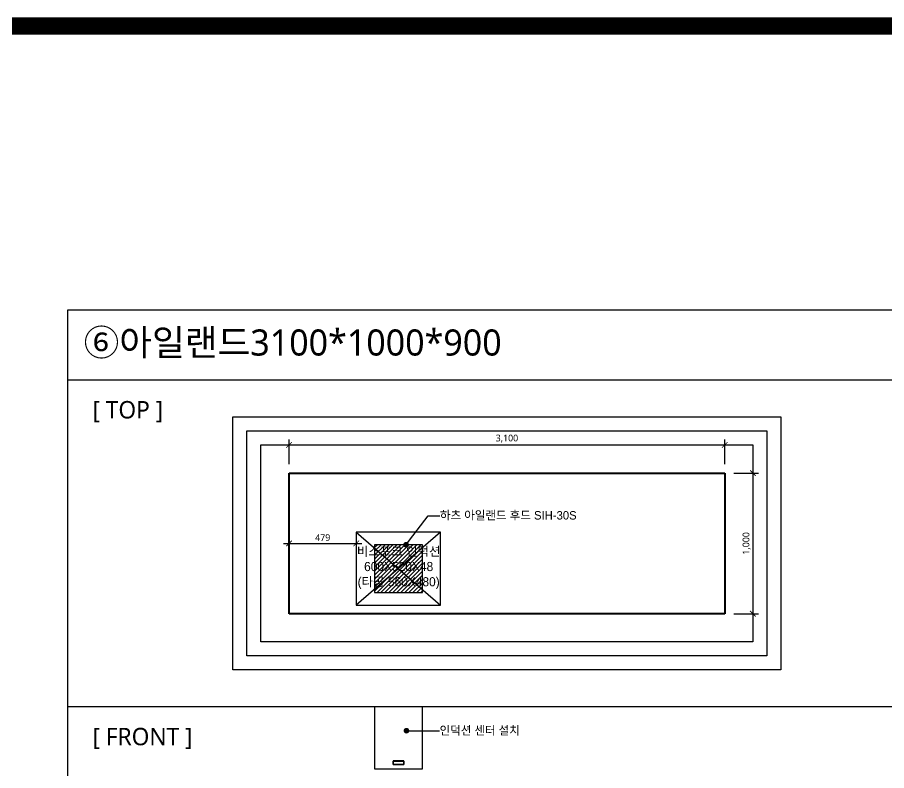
# Model space of a CAD drawing. Header units: millimetres. Extents: x 512 to 764439, y -71 to 559481.
# Drawn here: x 552530 to 558714, y 220493 to 225850 of the extents above; entities that cross this region are included whole.
import ezdxf
from ezdxf import colors
from ezdxf.entities.mleader import LeaderData, LeaderLine
from ezdxf.math import Vec2, Vec3

# ---------------------------------------------------------------- set-up
doc = ezdxf.new("R2010")
doc.units = ezdxf.units.MM
doc.header["$LTSCALE"] = 50
doc.layers.add('#Fur', color=6, linetype='Continuous', lineweight=40)
for name, color, linetype in [('#가전가구', 252, 'Continuous'), ('.', 8, 'Continuous'), ('_R_F_WIN', 4, 'Continuous')]:
    doc.layers.add(name, color=color, linetype=linetype)
doc.styles.add('맑은 고딕', font='malgun.ttf')
doc.styles.add('맑은고딕', font='malgun.ttf')
doc.styles.add('프리텐다드', font='')
doc.styles.get('프리텐다드').set_extended_font_data('Pretendard Variable')
doc.dimstyles.new('DIM-120', dxfattribs={"dimscale": 120, "dimtxt": 0.6, "dimasz": 0.8, "dimexe": 0.8, "dimexo": 0.8, "dimgap": 0.2, "dimtad": 1, "dimdec": 0, "dimlunit": 6, "dimtxsty": '맑은고딕', "dimblk": 'ARCHTICK', "dimcen": 1, "dimdle": 0.8, "dimclrd": 5, "dimclre": 5, "dimclrt": 4, "dimadec": 0, "dimazin": 0, "dimtfac": 1, "dimtdec": 0, "dimtix": 1, "dimtmove": 2, "dimatfit": 3, "dimldrblk": 'ARCHTICK', "dimfxl": 1, "dimtolj": 1, "dimtzin": 0, "dimarcsym": 0})

# ---------------------------------------------------------------- blocks, each defined once
blk = doc.blocks.new('_Dot')
at = {"color": 0, "linetype": 'ByBlock', "lineweight": -2}
blk.add_line((-0.5, 0), (-1, 0), dxfattribs=at)
at = {"color": 0, "linetype": 'ByBlock', "const_width": 0.5}
blk.add_lwpolyline([(-0.25, 0, 1), (0.25, 0, 1)], format="xyb", close=True, dxfattribs=at)
blk = doc.blocks.new('_ArchTick')
at = {"color": 0, "linetype": 'ByBlock', "const_width": 0.15}
blk.add_lwpolyline([(-0.5, -0.5), (0.5, 0.5)], dxfattribs=at)
blk = doc.blocks.new('*D320')
at = {"color": 5, "lineweight": -2, "transparency": 16777216}
for p, q in [((554462.8, 222672.9), (554462.8, 222848.9)), ((557562.8, 222672.9), (557562.8, 222848.9)), ((554422.8, 222808.9), (557602.8, 222808.9))]:
    blk.add_line(p, q, dxfattribs=at)
at = {"layer": 'Defpoints', "color": 0, "transparency": 16777216}
for p in [(557562.8, 222808.9), (554462.8, 222608.9), (557562.8, 222608.9)]:
    blk.add_point(p, dxfattribs=at)
at = {"color": 5, "lineweight": -2, "transparency": 16777216, "xscale": 40, "yscale": 40, "zscale": 40, "rotation": 180}
blk.add_blockref('_ArchTick', (554462.8, 222808.9), dxfattribs=at)
at = {"color": 5, "lineweight": -2, "transparency": 16777216, "xscale": 40, "yscale": 40, "zscale": 40}
blk.add_blockref('_ArchTick', (557562.8, 222808.9), dxfattribs=at)
at = {"color": 4, "transparency": 16777216, "insert": (556012.8, 222853.9), "char_height": 48, "attachment_point": 5, "style": '맑은고딕'}
blk.add_mtext('\\A1;3,100', dxfattribs=at)
blk = doc.blocks.new('*D321')
at = {"color": 5, "lineweight": -2, "transparency": 16777216}
for p, q in [((557762.8, 222648.9), (557762.8, 221568.9)), ((557626.8, 222608.9), (557802.8, 222608.9)), ((557626.8, 221608.9), (557802.8, 221608.9))]:
    blk.add_line(p, q, dxfattribs=at)
at = {"layer": 'Defpoints', "color": 0, "transparency": 16777216}
for p in [(557562.8, 222608.9), (557562.8, 221608.9), (557762.8, 221608.9)]:
    blk.add_point(p, dxfattribs=at)
at = {"color": 5, "lineweight": -2, "transparency": 16777216, "xscale": 40, "yscale": 40, "zscale": 40}
for p, rotation in [((557762.8, 222608.9), 90), ((557762.8, 221608.9), 270)]:
    blk.add_blockref('_ArchTick', p, dxfattribs=dict(at, rotation=rotation))
at = {"color": 4, "transparency": 16777216, "insert": (557717.8, 222108.9), "char_height": 48, "attachment_point": 5, "rotation": 90, "style": '맑은고딕'}
blk.add_mtext('\\A1;1,000', dxfattribs=at)
blk = doc.blocks.new('*D322')
at = {"color": 5, "lineweight": -2, "transparency": 16777216}
for p, q in [((554462.8, 222172.9), (554462.8, 222148.9)), ((554941.4, 222172.9), (554941.4, 222148.9)), ((554422.8, 222108.9), (554981.4, 222108.9))]:
    blk.add_line(p, q, dxfattribs=at)
at = {"layer": 'Defpoints', "color": 0, "transparency": 16777216}
for p in [(554462.8, 222108.9), (554941.4, 222108.9), (554941.4, 222108.9)]:
    blk.add_point(p, dxfattribs=at)
at = {"color": 5, "lineweight": -2, "transparency": 16777216, "xscale": 40, "yscale": 40, "zscale": 40, "rotation": 180}
blk.add_blockref('_ArchTick', (554462.8, 222108.9), dxfattribs=at)
at = {"color": 5, "lineweight": -2, "transparency": 16777216, "xscale": 40, "yscale": 40, "zscale": 40}
blk.add_blockref('_ArchTick', (554941.4, 222108.9), dxfattribs=at)
at = {"color": 4, "transparency": 16777216, "insert": (554702.1, 222149.7), "char_height": 48, "attachment_point": 5, "style": '맑은고딕'}
blk.add_mtext('\\A1;479', dxfattribs=at)

msp = doc.modelspace()

# ---------------------------------------------------------------- hatches: boundary and pattern name
at = {"true_color": 0xd19cc7, "transparency": 33554559}
h = msp.add_hatch(dxfattribs=at)
h.set_pattern_fill('_USER', color=9, scale=20, angle=45, pattern_type=0)
h.set_pattern_definition([(45, (445734.794, 227324.167), (-14.1421356, 14.1421356), [])])
h.paths.add_polyline_path([(555071.42297973, 221758.91251809), (555411.42297973, 221758.91251809), (555411.42297973, 222098.91251809), (555071.42297973, 222098.91251809)])

# ---------------------------------------------------------------- linework, layer by layer
at = {"layer": '#Fur', "ltscale": 2}
for p, q in [((554462.75631306, 222608.91251809), (557562.75631306, 222608.91251809)), ((554462.75631306, 221608.91251809), (554462.75631306, 222608.91251809)), ((557562.75631306, 222608.91251809), (557562.75631306, 221608.91251809)), ((557562.75631306, 221608.91251809), (554462.75631306, 221608.91251809))]:
    msp.add_line(p, q, dxfattribs=at)
at = {"layer": '#가전가구', "color": 4, "ltscale": 2}
msp.add_lwpolyline([(555071.42297973, 220948.90932549), (555071.42297973, 220504.83585853), (555411.42297973, 220504.83585853), (555411.42297973, 220948.90932549)], dxfattribs=at)
for points in [[(555206.42297973, 220536.83585853), (555276.42297973, 220536.83585853, 0.4142135624), (555281.42297973, 220541.83585853), (555281.42297973, 220556.83585853, 0.4142135624), (555276.42297973, 220561.83585853), (555206.42297973, 220561.83585853, 0.4142135624), (555201.42297973, 220556.83585853), (555201.42297973, 220541.83585853, 0.4142135624)], [(555206.42297973, 220539.83585853), (555276.42297973, 220539.83585853, 0.4142135624), (555278.42297973, 220541.83585853), (555278.42297973, 220556.83585853, 0.4142135624), (555276.42297973, 220558.83585853), (555206.42297973, 220558.83585853, 0.4142135624), (555204.42297973, 220556.83585853), (555204.42297973, 220541.83585853, 0.4142135624)]]:
    msp.add_lwpolyline(points, format="xyb", close=True, dxfattribs=at)
at = {"layer": '.'}
for p, q in [((555541.42297973, 222188.91251809), (554941.42297973, 222188.91251809)), ((554941.42297973, 222188.91251809), (554941.42297973, 221668.91251809)), ((555541.42297973, 222188.91251809), (554941.42297973, 221668.91251809)), ((554941.42297973, 222188.91251809), (555541.42297973, 221668.91251809)), ((555541.42297973, 221668.91251809), (555541.42297973, 222188.91251809)), ((554941.42297973, 221668.91251809), (555541.42297973, 221668.91251809))]:
    msp.add_line(p, q, dxfattribs=at)
for p, q in [((552886.37241871, 223272.990643), (564792.04236183, 223272.990643)), ((552886.37241871, 223201.29427372), (552886.37241871, 216243.29621396))]:
    msp.add_line(p, q)
at = {"color": 32, "true_color": 0xcd6928, "const_width": 121.76646086}
msp.add_lwpolyline([(453482.33485129, 225788.81861496), (604117.7662628, 225788.81861496)], dxfattribs=at)
msp.add_lwpolyline([(564792.04236183, 223768.24041415), (552886.37241871, 223768.24041415), (552886.37241871, 215316.8200867), (564792.04236183, 215316.8200867)], close=True)
at = {"color": 9, "true_color": 0xd19cc7, "transparency": 33554559}
msp.add_lwpolyline([(555071.42297973, 221758.91251809), (555411.42297973, 221758.91251809), (555411.42297973, 222098.91251809), (555071.42297973, 222098.91251809)], close=True, dxfattribs=at)
msp.add_lwpolyline([(552886.37241871, 220948.90932549), (564792.04236183, 220948.90932549)])
at = {"layer": 'Defpoints', "color": 253, "true_color": 0x9898cc}
for points in [[(554062.75631306, 223008.91251809), (557962.75631306, 223008.91251809), (557962.75631306, 221208.91251809), (554062.75631306, 221208.91251809)], [(554162.75631306, 222908.91251809), (557862.75631306, 222908.91251809), (557862.75631306, 221308.91251809), (554162.75631306, 221308.91251809)], [(554262.75631306, 222808.91251809), (557762.75631306, 222808.91251809), (557762.75631306, 221408.91251809), (554262.75631306, 221408.91251809)]]:
    msp.add_lwpolyline(points, close=True, dxfattribs=at)

# ---------------------------------------------------------------- texts
at = {"layer": '#가전가구', "insert": (554892.25793772, 222085.33252863), "char_height": 65, "width": 700.8423525483, "attachment_point": 1, "style": '프리텐다드'}
msp.add_mtext('\\pxqc;{\\fGulim|b0|i0|c129|p50;비스포크 인덕션\\P600X520X48^J(타공 560X480)}', dxfattribs=at)
at = {"layer": '_R_F_WIN', "color": 7, "style": '맑은 고딕'}
for s, height, p in [('⑥아일랜드3100*1000*900 ', 185.7186641824, (553001.51799051, 223444.78622813)), ('[ TOP ]', 123.812442788, (553064.07135886, 222997.43746262)), ('[ FRONT ]', 123.812442788, (553064.07135886, 220673.35614511))]:
    msp.add_text(s, height=height, dxfattribs=at).set_placement(p)

# ---------------------------------------------------------------- dimensions: what is measured, and where the dimension line sits
for base, p1, p2, picture, middle in [((557562.75631306, 222808.91251809), (554462.75631306, 222608.91251809), (557562.75631306, 222608.91251809), '*D320', (556012.75631306, 222853.86903983)), ((554941.42297973, 222108.91251809), (554462.75631306, 222108.91251809), (554941.42297973, 222108.91251809), '*D322', (554702.08964639, 222149.71143113))]:
    dim = msp.add_linear_dim(base=base, p1=p1, p2=p2, dimstyle='DIM-120', override={"dimscale": 80, "dimasz": 0.5, "dimexe": 0.5, "dimdle": 0.5})
    dim.commit()
    dim.dimension.update_dxf_attribs({"geometry": picture, "text_midpoint": middle})
dim = msp.add_linear_dim(base=(557762.75631306, 221608.91251809), p1=(557562.75631306, 222608.91251809), p2=(557562.75631306, 221608.91251809), angle=90, dimstyle='DIM-120', override={"dimscale": 80, "dimasz": 0.5, "dimexe": 0.5, "dimdle": 0.5})
dim.commit()
dim.dimension.update_dxf_attribs({"geometry": '*D321', "text_midpoint": (557717.79979132, 222108.91251809)})

# ---------------------------------------------------------------- leaders
at = {"layer": '#가전가구'}
ml = msp.add_multileader_mtext('Standard', dxfattribs=at)
ml.set_content('하츠 아일랜드 후드 SIH-30S', color=256, style='프리텐다드')
ml.set_leader_properties(color=1)
ml.set_arrow_properties(name='DOT')
ml.build(insert=Vec2(0, 0))
ml.multileader.update_dxf_attribs({"dogleg_length": 83.33333333, "arrow_head_size": 40})
ctx = ml.context
ctx.base_point, ctx.char_height, ctx.arrow_head_size, ctx.landing_gap_size, ctx.plane_origin = Vec3(555535.66358792, 222305.21479962), 60, 40, 0.69444444, Vec3(555953.49276291, 224401.14630907)
notes = []
notes.append((ctx, [(0, (1, 1, 0), (555452.33025459, 222305.21479962), (1, 0), 83.33333333, [(0, [(555295.43895291, 222098.91251809)], 0, [])])]))
ctx.mtext.insert, ctx.mtext.flow_direction = Vec3(555536.35803237, 222338.642534), 5
ml = msp.add_multileader_mtext('Standard', dxfattribs=at)
ml.set_content('{\\fGulim|b0|i0|c129|p50;인덕션 센터 설치}', color=256, style='프리텐다드')
ml.set_leader_properties(color=1)
ml.set_arrow_properties(name='DOT')
ml.build(insert=Vec2(0, 0))
ml.multileader.update_dxf_attribs({"dogleg_length": 83.33333333, "arrow_head_size": 40})
ctx = ml.context
ctx.base_point, ctx.char_height, ctx.arrow_head_size, ctx.landing_gap_size, ctx.plane_origin = Vec3(555533.26948973, 220776.88706529), 60, 40, 0.69444444, Vec3(555951.09866472, 222872.81857473)
notes.append((ctx, [(0, (1, 1, 0), (555449.93615639, 220776.88706529), (1, 0), 83.33333333, [(0, [(555298.24338207, 220776.88706529)], 0, [])])]))
ctx.mtext.insert, ctx.mtext.flow_direction = Vec3(555533.96393417, 220808.92434891), 5
for ctx, leaders in notes:
    for number, flags, end, landing, length, lines in leaders:
        leader = LeaderData()
        leader.index, (leader.has_last_leader_line, leader.has_dogleg_vector, leader.attachment_direction) = number, flags
        leader.last_leader_point, leader.dogleg_vector, leader.dogleg_length = Vec3(end), Vec3(landing), length
        for number, points, colour, breaks in lines:
            line = LeaderLine()
            line.index, line.vertices, line.color, line.breaks = number, Vec3.list(points), colors.encode_raw_color(colour), breaks
            leader.lines.append(line)
        ctx.leaders.append(leader)

doc.saveas('drawing.dxf')
